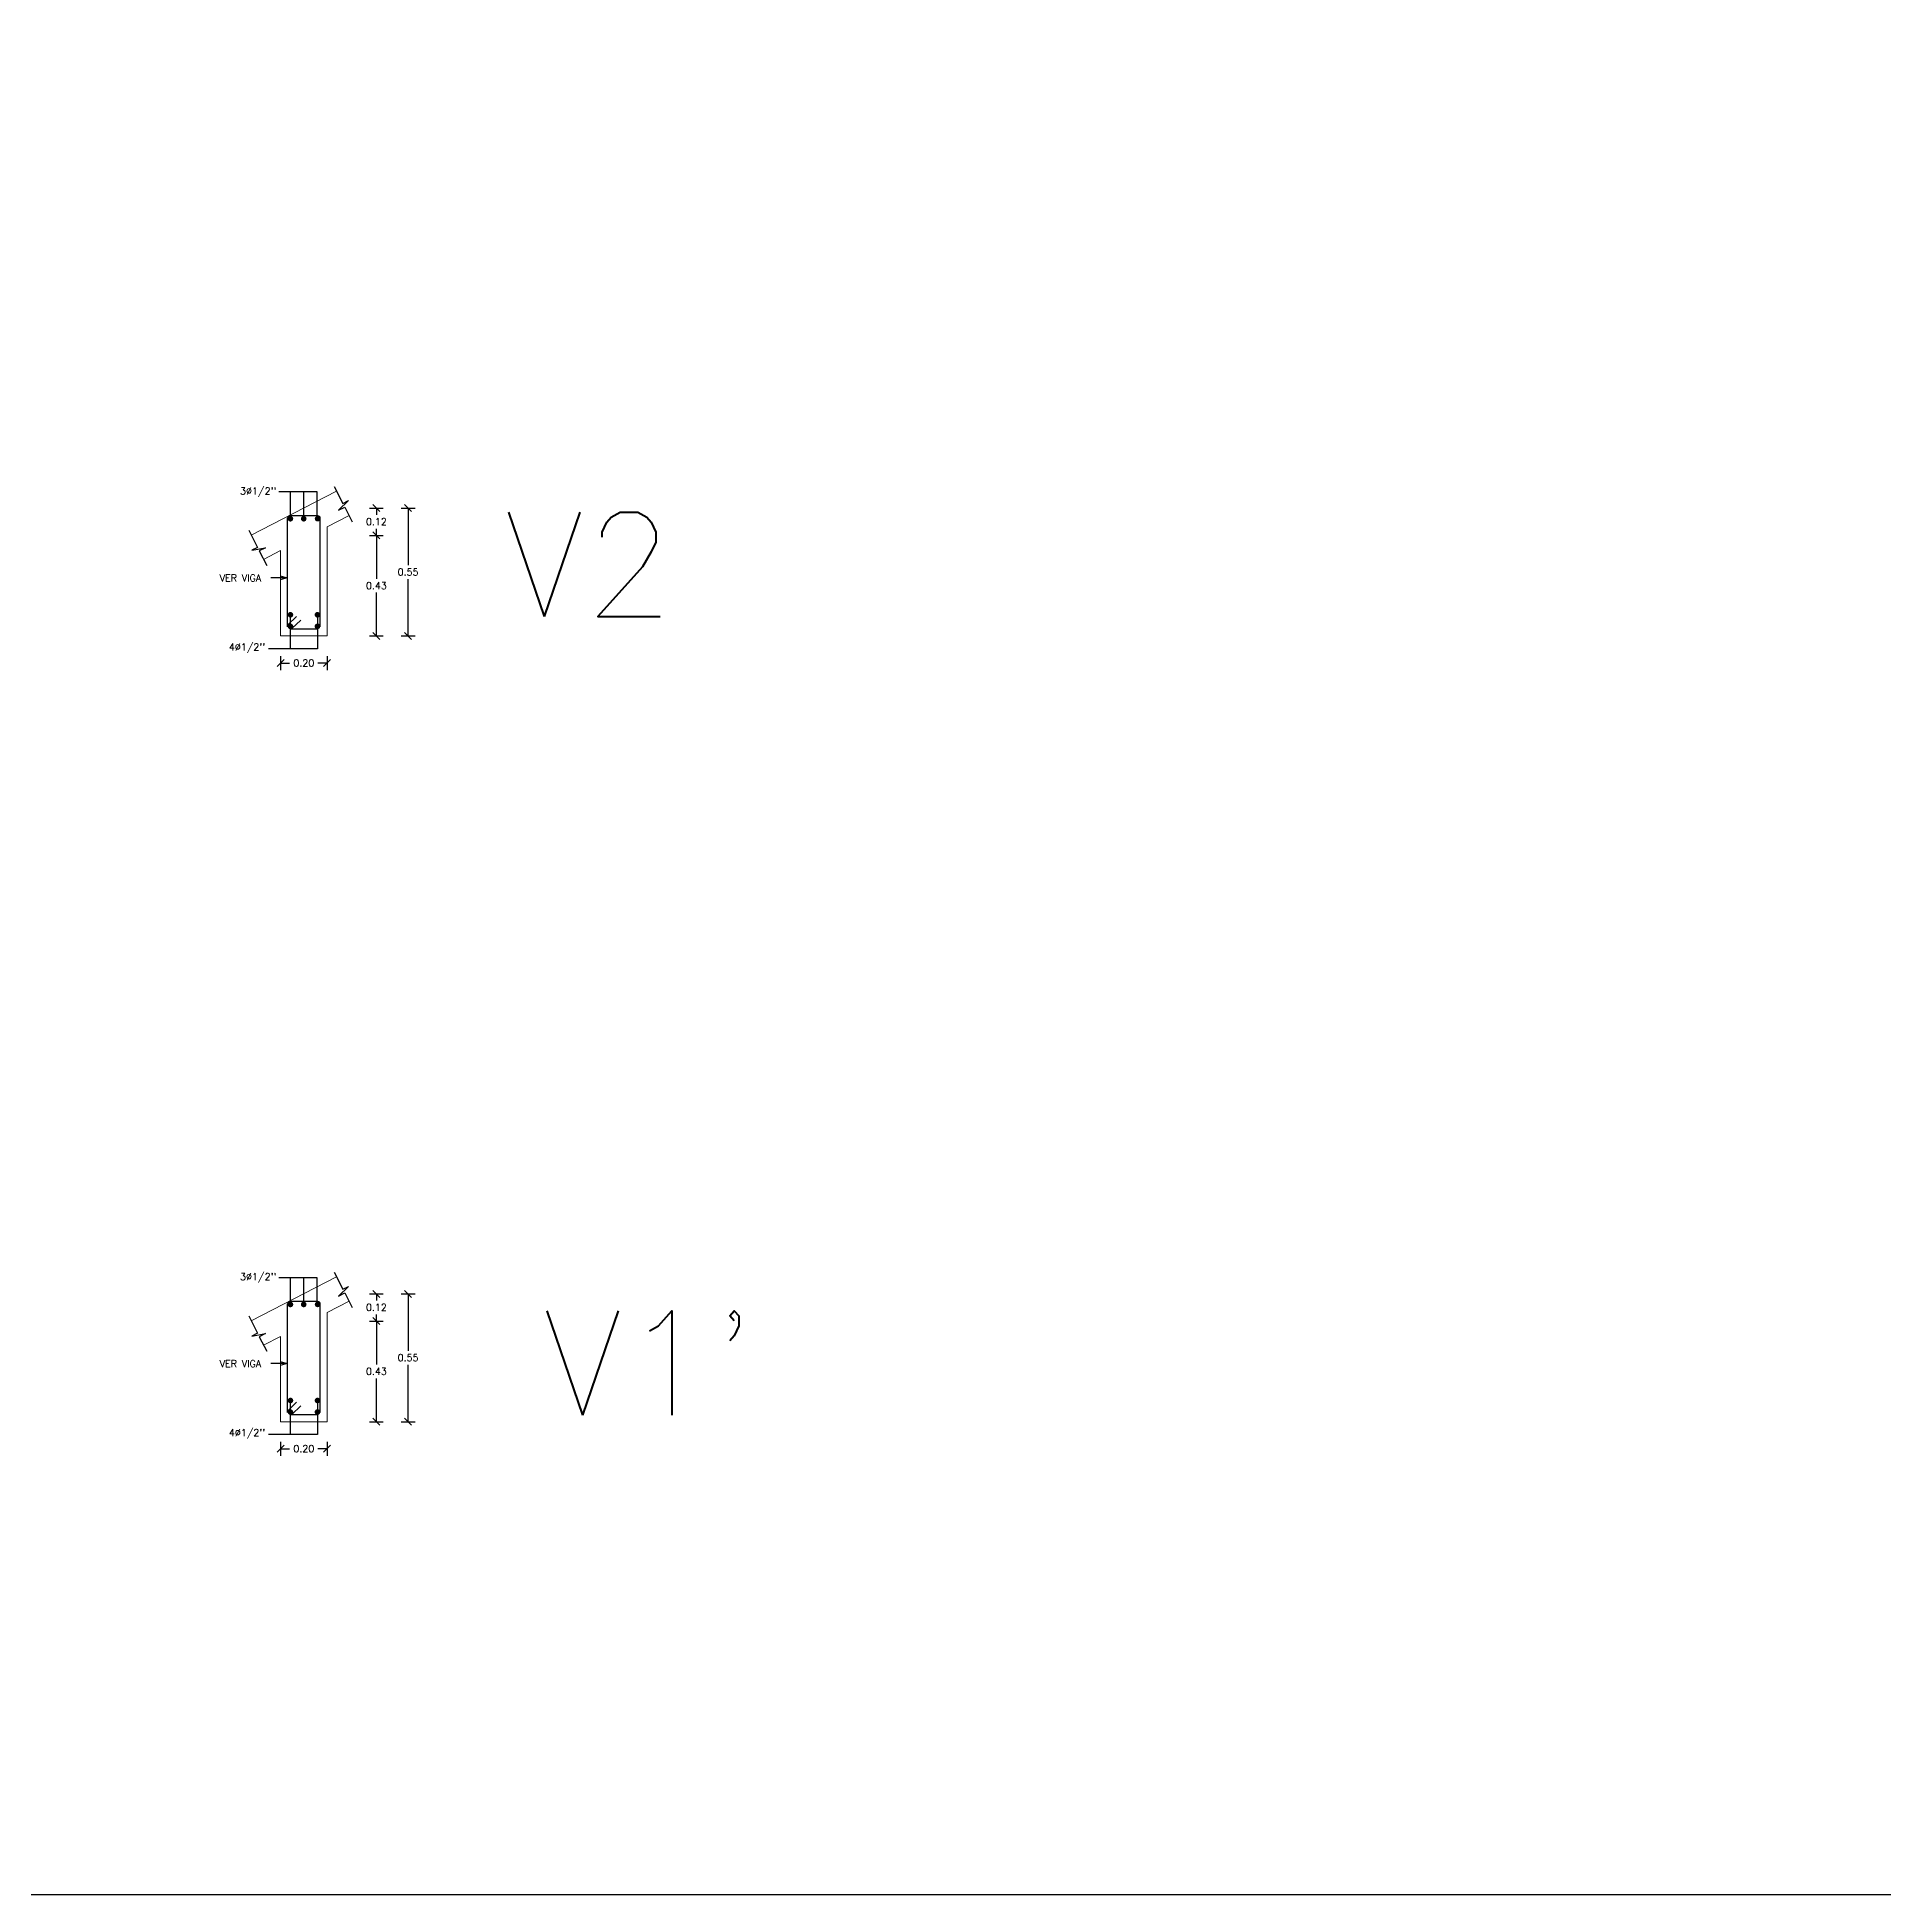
# Model space of a CAD drawing. Header units: metres. Extents: x -44 to 358, y -286 to 66.
# Drawn here: x 26.59 to 34.54, y -58.51 to -50.52 of the extents above; entities that cross this region are included whole.
import ezdxf

# ---------------------------------------------------------------- set-up
doc = ezdxf.new("R2010")
doc.units = ezdxf.units.M
doc.header["$LTSCALE"] = 0.3
doc.header["$PDMODE"] = 3
doc.linetypes.add('CONTINU', pattern=[0])
for name, color, linetype in [('ACERO', 5, 'Continuous'), ('BP', 3, 'Continuous'), ('DIMTEXTO', 4, 'Continuous'), ('SECCION', 1, 'Continuous')]:
    doc.layers.add(name, color=color, linetype=linetype)
doc.styles.add('RomanS', font='romans.shx')
doc.styles.add('SIMPLEX', font='simplex_.ttf', dxfattribs={"height": 0.2})
doc.styles.add('SMPLEX', font='simplex.shx')
doc.dimstyles.new('D-15', dxfattribs={"dimscale": 0.15, "dimtxt": 0.2, "dimasz": 0.2, "dimexe": 0.18, "dimexo": 0.2, "dimgap": 0.1, "dimtad": 0, "dimtih": 1, "dimtoh": 1, "dimzin": 0, "dimdsep": 46, "dimtxsty": 'SMPLEX', "dimblk": 'OBLIQUE', "dimcen": 0.09, "dimdle": 0.2, "dimclrd": 4, "dimclre": 4, "dimclrt": 4, "dimadec": 0, "dimazin": 0, "dimtfac": 1, "dimtofl": 0, "dimtmove": 0, "dimatfit": 3, "dimldrblk": 'OPEN30', "dimfxl": 1, "dimtolj": 1, "dimtzin": 0, "dimarcsym": 0})
doc.dimstyles.new('DIM-15', dxfattribs={"dimscale": 0.15, "dimtxt": 0.2, "dimasz": 0.2, "dimexe": 0.2, "dimexo": 0.1, "dimgap": 0.1, "dimtad": 0, "dimtih": 1, "dimtoh": 1, "dimzin": 0, "dimdsep": 46, "dimtxsty": 'RomanS', "dimblk1": 'OBLIQUE', "dimblk2": 'OBLIQUE', "dimsah": 1, "dimcen": 0.09, "dimclrd": 4, "dimclre": 4, "dimclrt": 4, "dimadec": 0, "dimazin": 0, "dimtfac": 1, "dimtofl": 0, "dimtmove": 1, "dimatfit": 3, "dimldrblk": 'OBLIQUE', "dimfxl": 0.2, "dimfxlon": 1, "dimtolj": 1, "dimtzin": 0, "dimarcsym": 0})

# ---------------------------------------------------------------- blocks, each defined once
blk = doc.blocks.new('_OBLIQUE')
at = {"color": 0, "linetype": 'ByBlock'}
blk.add_line((-0.5, -0.5), (0.5, 0.5), dxfattribs=at)
blk = doc.blocks.new('_Open30')
at = {"color": 0, "lineweight": -2}
for p, q in [((-1, 0.27), (0, 0)), ((0, 0), (-1, -0.27)), ((0, 0), (-1, 0))]:
    blk.add_line(p, q, dxfattribs=at)
blk = doc.blocks.new('*D1236')
at = {"layer": 'DEFPOINTS', "color": 0, "linetype": 'Continuous', "transparency": 16777216}
for p in [(27.8376, -52.5439), (28.1862, -52.5439), (27.8376, -53.0939)]:
    blk.add_point(p, dxfattribs=at)
at = {"layer": 'DIMTEXTO', "color": 4, "linetype": 'Continuous', "lineweight": -2, "transparency": 16777216}
for p, q in [((28.1562, -52.5439), (28.2162, -52.5439)), ((28.1862, -52.5439), (28.1862, -52.7889)), ((28.1862, -53.0939), (28.1862, -52.8489)), ((28.1562, -53.0939), (28.2162, -53.0939))]:
    blk.add_line(p, q, dxfattribs=at)
at = {"layer": 'DIMTEXTO', "color": 4, "linetype": 'Continuous', "lineweight": -2, "transparency": 16777216, "xscale": 0.03, "yscale": 0.03, "zscale": 0.03}
for p, rotation in [((28.1862, -52.5439), 90), ((28.1862, -53.0939), 270)]:
    blk.add_blockref('_OBLIQUE', p, dxfattribs=dict(at, rotation=rotation))
at = {"layer": 'DIMTEXTO', "color": 4, "linetype": 'Continuous', "lineweight": 0, "transparency": 16777216, "insert": (28.1862, -52.8189), "char_height": 0.03, "attachment_point": 5, "style": 'SMPLEX'}
blk.add_mtext('\\A1;0.55', dxfattribs=at)
blk = doc.blocks.new('*D1237')
at = {"layer": 'DEFPOINTS', "color": 0, "linetype": 'Continuous', "transparency": 16777216}
for p in [(27.8376, -52.661), (28.0499, -52.661), (27.8376, -53.0939)]:
    blk.add_point(p, dxfattribs=at)
at = {"layer": 'DIMTEXTO', "color": 4, "linetype": 'Continuous', "lineweight": -2, "transparency": 16777216}
for p, q in [((28.0199, -52.661), (28.0799, -52.661)), ((28.0499, -52.661), (28.0499, -52.8475)), ((28.0499, -53.0939), (28.0499, -52.9075)), ((28.0199, -53.0939), (28.0799, -53.0939))]:
    blk.add_line(p, q, dxfattribs=at)
at = {"layer": 'DIMTEXTO', "color": 4, "linetype": 'Continuous', "lineweight": -2, "transparency": 16777216, "xscale": 0.03, "yscale": 0.03, "zscale": 0.03}
for p, rotation in [((28.0499, -52.661), 90), ((28.0499, -53.0939), 270)]:
    blk.add_blockref('_OBLIQUE', p, dxfattribs=dict(at, rotation=rotation))
at = {"layer": 'DIMTEXTO', "color": 4, "linetype": 'Continuous', "lineweight": 0, "transparency": 16777216, "insert": (28.0499, -52.8775), "char_height": 0.03, "attachment_point": 5, "style": 'SMPLEX'}
blk.add_mtext('\\A1;0.43', dxfattribs=at)
blk = doc.blocks.new('*D1238')
at = {"layer": 'DEFPOINTS', "color": 0, "linetype": 'Continuous', "transparency": 16777216}
for p in [(27.6376, -52.5439), (28.0499, -52.5439), (27.8376, -52.661)]:
    blk.add_point(p, dxfattribs=at)
at = {"layer": 'DIMTEXTO', "color": 4, "linetype": 'Continuous', "lineweight": -2, "transparency": 16777216}
for p, q in [((28.0199, -52.5439), (28.0799, -52.5439)), ((28.0499, -52.5439), (28.0499, -52.5725)), ((28.0199, -52.661), (28.0799, -52.661)), ((28.0499, -52.661), (28.0499, -52.6325))]:
    blk.add_line(p, q, dxfattribs=at)
at = {"layer": 'DIMTEXTO', "color": 4, "linetype": 'Continuous', "lineweight": -2, "transparency": 16777216, "xscale": 0.03, "yscale": 0.03, "zscale": 0.03}
for p, rotation in [((28.0499, -52.5439), 90), ((28.0499, -52.661), 270)]:
    blk.add_blockref('_OBLIQUE', p, dxfattribs=dict(at, rotation=rotation))
at = {"layer": 'DIMTEXTO', "color": 4, "linetype": 'Continuous', "lineweight": 0, "transparency": 16777216, "insert": (28.0499, -52.6025), "char_height": 0.03, "attachment_point": 5, "style": 'SMPLEX'}
blk.add_mtext('\\A1;0.12', dxfattribs=at)
blk = doc.blocks.new('*D1239')
at = {"layer": 'DEFPOINTS', "color": 0, "linetype": 'Continuous', "transparency": 16777216}
for p in [(27.8376, -52.6242), (27.6376, -52.741), (27.6376, -53.2107)]:
    blk.add_point(p, dxfattribs=at)
at = {"layer": 'DIMTEXTO', "color": 4, "linetype": 'Continuous', "lineweight": -2, "transparency": 16777216}
for p, q in [((27.6376, -53.1807), (27.6376, -53.2407)), ((27.6376, -53.2107), (27.6768, -53.2107)), ((27.8376, -53.2107), (27.7983, -53.2107)), ((27.8376, -53.1807), (27.8376, -53.2407))]:
    blk.add_line(p, q, dxfattribs=at)
at = {"layer": 'DIMTEXTO', "color": 4, "linetype": 'Continuous', "lineweight": -2, "transparency": 16777216, "xscale": 0.03, "yscale": 0.03, "zscale": 0.03, "rotation": 180}
blk.add_blockref('_OBLIQUE', (27.6376, -53.2107), dxfattribs=at)
at = {"layer": 'DIMTEXTO', "color": 4, "linetype": 'Continuous', "lineweight": -2, "transparency": 16777216, "xscale": 0.03, "yscale": 0.03, "zscale": 0.03}
blk.add_blockref('_OBLIQUE', (27.8376, -53.2107), dxfattribs=at)
at = {"layer": 'DIMTEXTO', "color": 4, "linetype": 'Continuous', "lineweight": 0, "transparency": 16777216, "insert": (27.7376, -53.2107), "char_height": 0.03, "attachment_point": 5, "style": 'SMPLEX'}
blk.add_mtext('\\A1;0.20', dxfattribs=at)
blk = doc.blocks.new('*D1242')
at = {"layer": 'DEFPOINTS', "color": 0, "linetype": 'Continuous', "transparency": 16777216}
for p in [(27.8376, -55.9247), (28.1862, -55.9247), (27.8376, -56.4747)]:
    blk.add_point(p, dxfattribs=at)
at = {"layer": 'DIMTEXTO', "color": 4, "linetype": 'Continuous', "lineweight": -2, "transparency": 16777216}
for p, q in [((28.1562, -55.9247), (28.2162, -55.9247)), ((28.1862, -55.9247), (28.1862, -56.1697)), ((28.1862, -56.4747), (28.1862, -56.2297)), ((28.1562, -56.4747), (28.2162, -56.4747))]:
    blk.add_line(p, q, dxfattribs=at)
at = {"layer": 'DIMTEXTO', "color": 4, "linetype": 'Continuous', "lineweight": -2, "transparency": 16777216, "xscale": 0.03, "yscale": 0.03, "zscale": 0.03}
for p, rotation in [((28.1862, -55.9247), 90), ((28.1862, -56.4747), 270)]:
    blk.add_blockref('_OBLIQUE', p, dxfattribs=dict(at, rotation=rotation))
at = {"layer": 'DIMTEXTO', "color": 4, "linetype": 'Continuous', "lineweight": 0, "transparency": 16777216, "insert": (28.1862, -56.1997), "char_height": 0.03, "attachment_point": 5, "style": 'SMPLEX'}
blk.add_mtext('\\A1;0.55', dxfattribs=at)
blk = doc.blocks.new('*D1243')
at = {"layer": 'DEFPOINTS', "color": 0, "linetype": 'Continuous', "transparency": 16777216}
for p in [(27.8376, -56.0417), (28.0499, -56.0417), (27.8376, -56.4747)]:
    blk.add_point(p, dxfattribs=at)
at = {"layer": 'DIMTEXTO', "color": 4, "linetype": 'Continuous', "lineweight": -2, "transparency": 16777216}
for p, q in [((28.0199, -56.0417), (28.0799, -56.0417)), ((28.0499, -56.0417), (28.0499, -56.2282)), ((28.0499, -56.4747), (28.0499, -56.2882)), ((28.0199, -56.4747), (28.0799, -56.4747))]:
    blk.add_line(p, q, dxfattribs=at)
at = {"layer": 'DIMTEXTO', "color": 4, "linetype": 'Continuous', "lineweight": -2, "transparency": 16777216, "xscale": 0.03, "yscale": 0.03, "zscale": 0.03}
for p, rotation in [((28.0499, -56.0417), 90), ((28.0499, -56.4747), 270)]:
    blk.add_blockref('_OBLIQUE', p, dxfattribs=dict(at, rotation=rotation))
at = {"layer": 'DIMTEXTO', "color": 4, "linetype": 'Continuous', "lineweight": 0, "transparency": 16777216, "insert": (28.0499, -56.2582), "char_height": 0.03, "attachment_point": 5, "style": 'SMPLEX'}
blk.add_mtext('\\A1;0.43', dxfattribs=at)
blk = doc.blocks.new('*D1244')
at = {"layer": 'DEFPOINTS', "color": 0, "linetype": 'Continuous', "transparency": 16777216}
for p in [(27.6376, -55.9247), (28.0499, -55.9247), (27.8376, -56.0417)]:
    blk.add_point(p, dxfattribs=at)
at = {"layer": 'DIMTEXTO', "color": 4, "linetype": 'Continuous', "lineweight": -2, "transparency": 16777216}
for p, q in [((28.0199, -55.9247), (28.0799, -55.9247)), ((28.0499, -55.9247), (28.0499, -55.9532)), ((28.0499, -56.0417), (28.0499, -56.0132)), ((28.0199, -56.0417), (28.0799, -56.0417))]:
    blk.add_line(p, q, dxfattribs=at)
at = {"layer": 'DIMTEXTO', "color": 4, "linetype": 'Continuous', "lineweight": -2, "transparency": 16777216, "xscale": 0.03, "yscale": 0.03, "zscale": 0.03}
for p, rotation in [((28.0499, -55.9247), 90), ((28.0499, -56.0417), 270)]:
    blk.add_blockref('_OBLIQUE', p, dxfattribs=dict(at, rotation=rotation))
at = {"layer": 'DIMTEXTO', "color": 4, "linetype": 'Continuous', "lineweight": 0, "transparency": 16777216, "insert": (28.0499, -55.9832), "char_height": 0.03, "attachment_point": 5, "style": 'SMPLEX'}
blk.add_mtext('\\A1;0.12', dxfattribs=at)
blk = doc.blocks.new('*D1246')
at = {"layer": 'DEFPOINTS', "color": 0, "linetype": 'Continuous', "transparency": 16777216}
for p in [(27.8376, -56.0049), (27.6376, -56.1217), (27.6376, -56.5914)]:
    blk.add_point(p, dxfattribs=at)
at = {"layer": 'DIMTEXTO', "color": 4, "linetype": 'Continuous', "lineweight": -2, "transparency": 16777216}
for p, q in [((27.6376, -56.5614), (27.6376, -56.6214)), ((27.8376, -56.5614), (27.8376, -56.6214)), ((27.6376, -56.5914), (27.6768, -56.5914)), ((27.8376, -56.5914), (27.7983, -56.5914))]:
    blk.add_line(p, q, dxfattribs=at)
at = {"layer": 'DIMTEXTO', "color": 4, "linetype": 'Continuous', "lineweight": -2, "transparency": 16777216, "xscale": 0.03, "yscale": 0.03, "zscale": 0.03, "rotation": 180}
blk.add_blockref('_OBLIQUE', (27.6376, -56.5914), dxfattribs=at)
at = {"layer": 'DIMTEXTO', "color": 4, "linetype": 'Continuous', "lineweight": -2, "transparency": 16777216, "xscale": 0.03, "yscale": 0.03, "zscale": 0.03}
blk.add_blockref('_OBLIQUE', (27.8376, -56.5914), dxfattribs=at)
at = {"layer": 'DIMTEXTO', "color": 4, "linetype": 'Continuous', "lineweight": 0, "transparency": 16777216, "insert": (27.7376, -56.5914), "char_height": 0.03, "attachment_point": 5, "style": 'SMPLEX'}
blk.add_mtext('\\A1;0.20', dxfattribs=at)

msp = doc.modelspace()

# ---------------------------------------------------------------- linework, layer by layer
at = {"layer": 'ACERO'}
for p, q in [((27.6681887, -53.054535, 0.4671289), (27.6681887, -52.5873158)), ((27.7984424, -52.5773158), (27.6781887, -52.5773158)), ((27.8084424, -53.054535, 0.4671289), (27.8084424, -52.5873158)), ((27.6683375, -53.0465523, 0.4671289), (27.7063144, -53.0103615, 0.4671289)), ((27.7984424, -53.064535, 0.4671289), (27.6781887, -53.064535, 0.4671289)), ((27.6863405, -53.0624469, 0.4671289), (27.7243174, -53.0262561, 0.4671289)), ((27.6681854, -56.4352586, 0.4671289), (27.6681854, -55.9680395)), ((27.798439, -55.9580395), (27.6781854, -55.9580395)), ((27.808439, -56.4352586, 0.4671289), (27.808439, -55.9680395)), ((27.6683342, -56.427276, 0.4671289), (27.7063111, -56.3910852, 0.4671289)), ((27.6863371, -56.4431706, 0.4671289), (27.7243141, -56.4069798, 0.4671289)), ((27.798439, -56.4452586, 0.4671289), (27.6781854, -56.4452586, 0.4671289))]:
    msp.add_line(p, q, dxfattribs=at)
at = {"layer": 'ACERO', "const_width": 0.012}
for points in [[(27.6860791, -52.5896569, 1), (27.6740791, -52.5896569, 1)], [(27.7433776, -52.5896569, 1), (27.7313776, -52.5896569, 1)], [(27.8030706, -52.5893488, 1), (27.7910706, -52.5893488, 1)], [(27.8024164, -53.0028403, 1), (27.7904164, -53.0028403, 1)], [(27.8024164, -53.0527642, 1), (27.7904164, -53.0527642, 1)], [(27.6860758, -55.9703806, 1), (27.6740758, -55.9703806, 1)], [(27.7433743, -55.9703806, 1), (27.7313743, -55.9703806, 1)], [(27.8030673, -55.9700725, 1), (27.7910673, -55.9700725, 1)], [(27.8024131, -56.3835639, 1), (27.7904131, -56.3835639, 1)], [(27.8024131, -56.4334879, 1), (27.7904131, -56.4334879, 1)]]:
    msp.add_lwpolyline(points, format="xyb", close=True, dxfattribs=at)
at = {"layer": 'ACERO', "const_width": 0.012, "elevation": 0.4671289}
for points in [[(27.6862648, -53.0028403, 1), (27.6742648, -53.0028403, 1)], [(27.6862648, -53.0527642, 1), (27.6742648, -53.0527642, 1)], [(27.8027457, -53.0523207, 1), (27.7907457, -53.0523207, 1)], [(27.6862614, -56.3835639, 1), (27.6742614, -56.3835639, 1)], [(27.6862614, -56.4334879, 1), (27.6742614, -56.4334879, 1)], [(27.8027424, -56.4330443, 1), (27.7907424, -56.4330443, 1)]]:
    msp.add_lwpolyline(points, format="xyb", close=True, dxfattribs=at)
at = {"layer": 'ACERO'}
for centre, start, end in [((27.6781887, -52.5873158), 90, 180), ((27.7984424, -52.5873158), 0, 90), ((27.6781854, -55.9680395), 90, 180), ((27.798439, -55.9680395), 0, 90)]:
    msp.add_arc(centre, 0.01, start, end, dxfattribs=at)
at = {"layer": 'BP'}
for points in [[(27.8679944, -52.4502074), (27.9059912, -52.5241629), (27.930054, -52.5118), (27.8867499, -52.5533349), (27.9138306, -52.5394213), (27.9462093, -52.6024418)], [(27.5005105, -52.6390131), (27.5385073, -52.7129686), (27.5144445, -52.7253315), (27.5734275, -52.7143134), (27.5463467, -52.728227), (27.5787254, -52.7912475)], [(27.8679911, -55.8309311), (27.9059879, -55.9048866), (27.9300507, -55.8925236), (27.8867466, -55.9340586), (27.9138273, -55.920145), (27.946206, -55.9831655)], [(27.5005072, -56.0197367), (27.538504, -56.0936922), (27.5144412, -56.1060552), (27.5734242, -56.0950371), (27.5463434, -56.1089507), (27.5787221, -56.1719711)]]:
    msp.add_lwpolyline(points, dxfattribs=at)
at = {"layer": 'DIMTEXTO'}
msp.add_lwpolyline([(0.9379767, -12.4288255), (147.6240338, -12.4288255), (147.6240338, -58.5105287), (0.9379767, -58.5105287)], close=True, dxfattribs=at)
at = {"layer": 'DIMTEXTO', "elevation": 0.4671289}
for points in [[(27.7958872, -52.5822137), (27.7958872, -52.4744618), (27.6301837, -52.4744618)], [(27.6802648, -52.58511), (27.6802648, -52.4744618)], [(27.7375633, -52.58511), (27.7375633, -52.4744618)], [(27.6802648, -53.1493743), (27.6802648, -53.0088403)], [(27.7958839, -55.9629374), (27.7958839, -55.8551855), (27.6301804, -55.8551855)], [(27.6802614, -55.9658337), (27.6802614, -55.8551855)], [(27.73756, -55.9658337), (27.73756, -55.8551855)], [(27.6802614, -56.530098), (27.6802614, -56.3895639)]]:
    msp.add_lwpolyline(points, dxfattribs=at)
at = {"layer": 'DIMTEXTO'}
for points in [[(27.7964164, -53.0088403), (27.7964164, -53.1493743), (27.585825, -53.1493743)], [(27.7964131, -56.3895639), (27.7964131, -56.530098), (27.5858217, -56.530098)]]:
    msp.add_lwpolyline(points, dxfattribs=at)
at = {"layer": 'SECCION', "linetype": 'CONTINU', "lineweight": 0}
for p, q in [((27.8788543, -52.4713447), (27.5113704, -52.6601503)), ((27.8375633, -52.6241862), (27.9323582, -52.5754826)), ((27.8375633, -52.6241862), (27.8375633, -53.0939371)), ((27.6375633, -52.7269421), (27.5648742, -52.7642882)), ((27.6375633, -52.7269421), (27.6375633, -53.0939371)), ((27.8375633, -53.0939371), (27.6375633, -53.0939371)), ((27.878851, -55.8520684), (27.5113671, -56.040874)), ((27.83756, -56.0049099), (27.9323549, -55.9562062)), ((27.83756, -56.0049099), (27.83756, -56.4746608)), ((27.63756, -56.1076657), (27.5648709, -56.1450119)), ((27.63756, -56.1076657), (27.63756, -56.4746608)), ((27.83756, -56.4746608), (27.63756, -56.4746608))]:
    msp.add_line(p, q, dxfattribs=at)

# ---------------------------------------------------------------- texts
at = {"layer": 'DIMTEXTO', "color": 4, "char_height": 0.03, "attachment_point": 4, "style": 'SMPLEX'}
for s, insert in [("3%%C1/2''", (27.4635097, -52.4748568, 0.4671289)), ('VER VIGA', (27.3757548, -52.8443383, 0.1950288)), ("4%%C1/2''", (27.4150751, -53.1461833, 1.8575108)), ("3%%C1/2''", (27.4635064, -55.8555805, 0.4671289)), ('VER VIGA', (27.3757515, -56.225062, 0.1950288)), ("4%%C1/2''", (27.4150718, -56.5269069, 1.8575108))]:
    msp.add_mtext(s, dxfattribs=dict(at, insert=insert))
at = {"layer": 'DIMTEXTO', "insert": (28.5994379, -52.785854), "char_height": 0.448, "attachment_point": 4, "style": 'SIMPLEX'}
msp.add_mtext('V2', dxfattribs=at)
at = {"layer": 'DIMTEXTO', "insert": (28.7644468, -56.222338), "char_height": 0.448, "width": 0.534244415, "attachment_point": 4, "style": 'SIMPLEX'}
msp.add_mtext("V1'", dxfattribs=at)

# ---------------------------------------------------------------- dimensions: what is measured, and where the dimension line sits
at = {"layer": 'DIMTEXTO', "linetype": 'Continuous', "lineweight": 0}
for base, p1, p2, picture, middle in [((28.0498784, -52.5439371), (27.8375633, -52.6610155), (27.6375633, -52.5439371), '*D1238', (28.0498784, -52.6024763)), ((28.1861845, -52.5439371), (27.8375633, -53.0939371), (27.8375633, -52.5439371), '*D1236', (28.1861845, -52.8189371)), ((28.0498784, -52.6610155), (27.8375633, -53.0939371), (27.8375633, -52.6610155), '*D1237', (28.0498784, -52.8774763)), ((28.0498751, -55.9246608), (27.83756, -56.0417392), (27.63756, -55.9246608), '*D1244', (28.0498751, -55.9832)), ((28.1861812, -55.9246608), (27.83756, -56.4746608), (27.83756, -55.9246608), '*D1242', (28.1861812, -56.1996608)), ((28.0498751, -56.0417392), (27.83756, -56.4746608), (27.83756, -56.0417392), '*D1243', (28.0498751, -56.2582))]:
    dim = msp.add_linear_dim(base=base, p1=p1, p2=p2, angle=270, dimstyle='DIM-15', override={"dimtxsty": 'SMPLEX'}, dxfattribs=at)
    dim.commit()
    dim.dimension.update_dxf_attribs({"geometry": picture, "text_midpoint": middle})
for base, p1, p2, picture, middle in [((27.6375633, -53.2106624), (27.8375633, -52.6241862), (27.6375633, -52.7410155), '*D1239', (27.7375633, -53.2106624)), ((27.63756, -56.5913861), (27.83756, -56.0049099), (27.63756, -56.1217392), '*D1246', (27.73756, -56.5913861))]:
    dim = msp.add_linear_dim(base=base, p1=p1, p2=p2, dimstyle='DIM-15', override={"dimtxsty": 'SMPLEX'}, dxfattribs=at)
    dim.commit()
    dim.dimension.update_dxf_attribs({"geometry": picture, "text_midpoint": middle})

# ---------------------------------------------------------------- leaders
at = {"layer": 'DIMTEXTO', "color": 4}
for points in [[(27.6665405, -52.8437035, 0.3783733), (27.5956105, -52.8437035, 0.3783733)], [(27.6665372, -56.2244272, 0.3783733), (27.5956072, -56.2244272, 0.3783733)]]:
    msp.add_leader(points, dimstyle='D-15', override={"dimgap": 0.1, "dimtad": 0}, dxfattribs=at)

doc.saveas('drawing.dxf')
